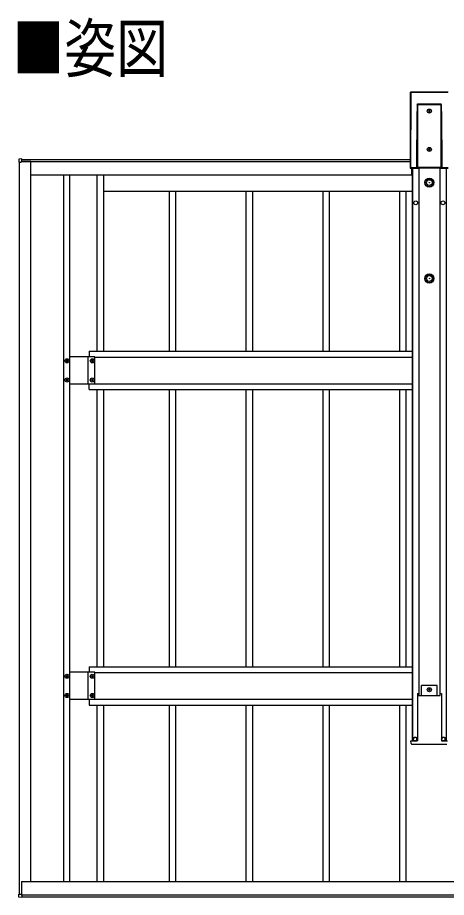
# Model space of a CAD drawing. Units: millimetres, scale not verified. Extents: x -10512 to 10512, y -7425 to 7425.
# Drawn here: x -4017 to -2900, y 1 to 2295 of the extents above; entities that cross this region are included whole.
import ezdxf
from ezdxf.enums import TextEntityAlignment as Align

# ---------------------------------------------------------------- set-up
doc = ezdxf.new("R2010")
doc.units = ezdxf.units.MM
doc.header["$LTSCALE"] = 30
doc.layers.add('0-2_USER1', color=3, linetype='Continuous')
doc.layers.add('0-5_YKK_A1', color=4, linetype='Continuous')
doc.styles.add('ＭＳ ゴシック', font='')
doc.styles.get('ＭＳ ゴシック').set_extended_font_data('MS Gothic')

msp = doc.modelspace()

# ---------------------------------------------------------------- linework, layer by layer
at = {"layer": '0-5_YKK_A1'}
for p, q in [((-2993.75, 2099.94), (-2994.39, 1902.8)), ((-2993.9, 1903.28), (-2993.28, 2099.46)), ((-2993.28, 2099.46), (-2993.75, 2099.94)), ((-2993.75, 2099.94), (-2993.75, 2099.94)), ((-2992.78, 2099.44), (-2993.4, 1903.25)), ((-2895.75, 2100.44), (-2993.25, 2100.44)), ((-2993.25, 2100.44), (-2992.78, 2099.96)), ((-2895.75, 2100.44), (-2993.25, 2100.44)), ((-2993.25, 2100.44), (-2993.25, 2100.44)), ((-2992.78, 2099.96), (-2896.22, 2099.96)), ((-2992.78, 2099.96), (-2992.78, 2099.44)), ((-2896.22, 2099.44), (-2992.78, 2099.44)), ((-2975.56, 2069.36), (-2913.44, 2069.36)), ((-2913.44, 2066.74), (-2975.56, 2066.74)), ((-2975.56, 2066.74), (-2975.56, 1903.81)), ((-2913.44, 1903.81), (-2913.44, 2066.74)), ((-2977.03, 1903.36), (-2976.56, 2050.15)), ((-2976.06, 2050.12), (-2976.53, 1903.34)), ((-2976.06, 1903.81), (-2976.06, 2050.12)), ((-2944.02, 2052.21), (-2944.02, 2053.17)), ((-2912.94, 2050.12), (-2912.94, 1903.81)), ((-2912.47, 1903.34), (-2912.94, 2050.12)), ((-2912.44, 2050.15), (-2911.97, 1903.36)), ((-2944.02, 1952.21), (-2944.02, 1953.17)), ((-4006, 1926.13), (-4013.53, 1925.67)), ((-4013.53, 1917.93), (-4007.82, 1917.93)), ((-4012.5, 8.9), (-4012.5, 1917.93)), ((-4007.82, 1917.93), (-4007.5, 1917.93)), ((-4007.5, 1917.93), (-4007.5, 1919.13)), ((-3982.5, 1919.12), (-4007.5, 1919.12)), ((-4007, 1919.12), (-4007, 1919.43)), ((-4006, 1925.63), (-4006, 1926.13)), ((-4006, 1919.73), (-4006, 1925.63)), ((-4006, 1924.62), (-2994.32, 1924.62)), ((-4006, 1919.62), (-2994.33, 1919.62)), ((-4004, 1919.6), (-2994.33, 1919.6)), ((-4004, 1919.6), (-4004, 1919.12)), ((-3982.5, 42.21), (-3982.5, 1919.12)), ((-3982.5, 1884.62), (-2990.5, 1884.62)), ((-3897.5, 1884.62), (-3897.5, 42.21)), ((-3881.5, 1884.62), (-3881.5, 42.21)), ((-3810.5, 1884.62), (-3810.5, 1424.62)), ((-3793.5, 1884.62), (-3793.5, 1424.62)), ((-2994.39, 1902.8), (-2994.39, 1902.8)), ((-2993.4, 1902.78), (-2993.89, 1902.3)), ((-2993.89, 1902.3), (-2973.13, 1902.3)), ((-2993.89, 1902.3), (-2973.13, 1902.3)), ((-2993.89, 1902.3), (-2993.89, 1902.3)), ((-2993.4, 1903.25), (-2977.02, 1903.25)), ((-2993.4, 1903.25), (-2993.4, 1902.78)), ((-2976.09, 1902.78), (-2993.4, 1902.78)), ((-2990.5, 1884.62), (-2990.5, 1902.3)), ((-2990.5, 1884.62), (-2990.5, 1902.3)), ((-2990.5, 1899.62), (-2989.5, 1899.62)), ((-2989.5, 1902.3), (-2989.5, 409.19)), ((-2988.3, 1902.3), (-2988.3, 409.19)), ((-2976.53, 1903.34), (-2976.06, 1903.81)), ((-2975.56, 1903.31), (-2976.09, 1902.78)), ((-2975.56, 1903.81), (-2913.44, 1903.81)), ((-2975.56, 1903.81), (-2975.56, 1903.31)), ((-2913.44, 1903.31), (-2975.56, 1903.31)), ((-2973.13, 1902.3), (-2972.88, 1903.19)), ((-2972.88, 1903.19), (-2916, 1903.19)), ((-2972, 1903.19), (-2972, 527.36)), ((-2917, 1903.19), (-2917, 527.36)), ((-2916, 1903.19), (-2915.75, 1902.3)), ((-2915.75, 1902.3), (-2895.11, 1902.3)), ((-2915.75, 1902.3), (-2895.11, 1902.3)), ((-2913.44, 1903.81), (-2913.44, 1903.31)), ((-2912.91, 1902.78), (-2913.44, 1903.31)), ((-2912.94, 1903.81), (-2912.47, 1903.34)), ((-2895.6, 1902.78), (-2912.91, 1902.78)), ((-2911.98, 1903.25), (-2895.6, 1903.25)), ((-2900.7, 1902.3), (-2900.7, 409.19)), ((-3793.5, 1841.62), (-3606.4, 1841.62)), ((-3621.5, 1424.62), (-3621.5, 1841.62)), ((-3621.5, 1841.62), (-3406.4, 1841.62)), ((-3604.5, 1424.62), (-3604.5, 1841.62)), ((-3421.5, 1424.62), (-3421.5, 1841.62)), ((-3421.5, 1841.62), (-3206.4, 1841.62)), ((-3404.5, 1424.62), (-3404.5, 1841.62)), ((-3221.5, 1424.62), (-3221.5, 1841.62)), ((-3221.5, 1841.62), (-3006.4, 1841.62)), ((-3204.5, 1424.62), (-3204.5, 1841.62)), ((-3021.5, 1424.62), (-3021.5, 1841.62)), ((-3021.5, 1841.62), (-2989.5, 1841.62)), ((-3004.5, 1424.62), (-3004.5, 1841.62)), ((-3830.5, 1424.62), (-3830.5, 1410.12)), ((-3830.5, 1424.62), (-2989.5, 1424.62)), ((-3888.98, 1401.06), (-3888.98, 1402.02)), ((-3815.5, 1410.12), (-3881.5, 1410.12)), ((-3815.5, 1410.12), (-3881.5, 1410.12)), ((-3833, 1339.12), (-3833, 1410.12)), ((-3833, 1339.12), (-3833, 1410.12)), ((-3822.98, 1401.06), (-3822.98, 1402.02)), ((-3815.5, 1339.12), (-3815.5, 1410.12)), ((-3815.5, 1339.12), (-3815.5, 1410.12)), ((-3815.5, 1409.62), (-2989.5, 1409.62)), ((-3888.98, 1351.06), (-3888.98, 1352.02)), ((-3815.5, 1339.12), (-3881.5, 1339.12)), ((-3815.5, 1339.12), (-3881.5, 1339.12)), ((-3830.5, 1324.62), (-3830.5, 1339.12)), ((-3822.98, 1351.06), (-3822.98, 1352.02)), ((-3815.5, 1339.62), (-2989.5, 1339.62)), ((-3830.5, 1324.62), (-2989.5, 1324.62)), ((-3810.5, 1324.62), (-3810.5, 602.21)), ((-3793.5, 1324.62), (-3793.5, 602.21)), ((-3621.5, 602.21), (-3621.5, 1324.62)), ((-3604.5, 602.21), (-3604.5, 1324.62)), ((-3421.5, 602.21), (-3421.5, 1324.62)), ((-3404.5, 602.21), (-3404.5, 1324.62)), ((-3221.5, 602.21), (-3221.5, 1324.62)), ((-3204.5, 602.21), (-3204.5, 1324.62)), ((-3021.5, 602.21), (-3021.5, 1324.62)), ((-3004.5, 602.21), (-3004.5, 1324.62)), ((-3830.5, 602.21), (-3830.5, 587.71)), ((-3830.5, 602.21), (-2989.5, 602.21)), ((-3888.98, 578.65), (-3888.98, 579.61)), ((-3815.5, 587.71), (-3881.5, 587.71)), ((-3833, 516.71), (-3833, 587.71)), ((-3822.98, 578.65), (-3822.98, 579.61)), ((-3815.5, 516.71), (-3815.5, 587.71)), ((-3815.5, 587.21), (-2989.5, 587.21)), ((-2924, 553.19), (-2965, 553.19)), ((-2965, 527.36), (-2965, 553.19)), ((-2924, 527.36), (-2924, 553.19)), ((-3888.98, 528.65), (-3888.98, 529.61)), ((-3822.98, 528.65), (-3822.98, 529.61)), ((-2975.75, 532.54), (-2975.75, 409.33)), ((-2975.39, 532.69), (-2975.74, 532.69)), ((-2975.39, 532.69), (-2974.89, 532.69)), ((-2974.89, 532.69), (-2972.85, 532.69)), ((-2972.54, 527.36), (-2972.85, 532.69)), ((-2944.02, 543.63), (-2944.02, 544.59)), ((-2916.15, 532.69), (-2914.11, 532.69)), ((-2914.11, 532.69), (-2913.61, 532.69)), ((-2913.61, 532.69), (-2913.26, 532.69)), ((-2913.25, 532.54), (-2913.25, 409.33)), ((-3815.5, 516.71), (-3881.5, 516.71)), ((-3830.5, 516.71), (-3830.5, 502.21)), ((-3815.5, 517.21), (-2989.5, 517.21)), ((-3830.5, 502.21), (-2989.5, 502.21)), ((-3810.5, 502.21), (-3810.5, 42.21)), ((-3793.5, 502.21), (-3793.5, 42.21)), ((-3621.5, 42.21), (-3621.5, 502.21)), ((-3604.5, 42.21), (-3604.5, 502.21)), ((-3421.5, 42.21), (-3421.5, 502.21)), ((-3404.5, 42.21), (-3404.5, 502.21)), ((-3221.5, 42.21), (-3221.5, 502.21)), ((-3204.5, 42.21), (-3204.5, 502.21)), ((-3021.5, 42.21), (-3021.5, 502.21)), ((-3004.5, 42.21), (-3004.5, 502.21)), ((-2986, 409.19), (-2986, 413.19)), ((-2977, 409.19), (-2977, 413.19)), ((-2912, 409.19), (-2912, 413.19)), ((-2903, 409.19), (-2903, 413.19)), ((-2991.87, 409.19), (-2976.86, 409.19)), ((-2976.33, 399.69), (-2989.91, 399.69)), ((-2976.86, 409.19), (-2975.86, 409.19)), ((-2974.84, 399.69), (-2976.33, 399.69)), ((-2975.76, 409.19), (-2975.86, 409.19)), ((-2974.46, 399.69), (-2974.84, 399.69)), ((-2914.54, 399.69), (-2974.46, 399.69)), ((-2914.16, 399.69), (-2914.54, 399.69)), ((-2912.67, 399.69), (-2914.16, 399.69)), ((-2913.24, 409.19), (-2913.14, 409.19)), ((-2913.14, 409.19), (-2912.14, 409.19)), ((-2899.09, 399.69), (-2912.67, 399.69)), ((-2912.14, 409.19), (-2897.13, 409.19)), ((-4007, 42.21), (967.5, 42.21)), ((-4007, 42.21), (-4007, 7.4)), ((-4013.53, 8.9), (-4007.82, 8.9)), ((-4006, 0.7), (-4013.53, 1.16)), ((-4007.82, 8.9), (-4007.5, 8.9)), ((-4007.5, 8.9), (-4007.5, 7.7)), ((-4007.5, 8.9), (-4007.5, 7.7)), ((-4007, 7.7), (-4007.5, 7.7)), ((-4006, 7.21), (991, 7.21)), ((-4006, 7.1), (-4006, 1.2)), ((-4006, 2.21), (991, 2.21)), ((-4006, 1.2), (-4006, 0.7))]:
    msp.add_line(p, q, dxfattribs=at)
for points in [[(-2993.75, 2099.94), (-2994.39, 1902.8), (-2993.9, 1903.28)], [(-2975.92, 2066.77), (-2975.64, 2068.74), (-2975.56, 2069.31), (-2975.56, 2069.36)], [(-2975.56, 2066.74), (-2975.58, 2066.74), (-2975.61, 2066.74), (-2975.63, 2066.74), (-2975.65, 2066.74), (-2975.68, 2066.74), (-2975.7, 2066.74), (-2975.72, 2066.74), (-2975.74, 2066.74)], [(-2913.26, 2066.74), (-2913.4, 2068.74), (-2913.44, 2069.31), (-2913.44, 2069.36)], [(-2913.44, 2066.74), (-2913.42, 2066.74), (-2913.39, 2066.74), (-2913.37, 2066.74), (-2913.35, 2066.74), (-2913.32, 2066.74), (-2913.3, 2066.74), (-2913.28, 2066.74), (-2913.26, 2066.74)], [(-2945.94, 2051.25), (-2946.9, 2051.25), (-2946.9, 2050.29), (-2945.94, 2050.29)], [(-2944.02, 2053.17), (-2944.98, 2053.17), (-2944.98, 2052.21)], [(-2944.98, 2049.33), (-2944.98, 2048.37), (-2944.02, 2048.37), (-2944.02, 2049.33)], [(-2943.06, 2050.29), (-2942.1, 2050.29), (-2942.1, 2051.25), (-2943.06, 2051.25)], [(-2945.94, 1951.25), (-2946.9, 1951.25), (-2946.9, 1950.29), (-2945.94, 1950.29)], [(-2944.02, 1953.17), (-2944.98, 1953.17), (-2944.98, 1952.21)], [(-2943.06, 1950.29), (-2942.1, 1950.29), (-2942.1, 1951.25), (-2943.06, 1951.25)], [(-2944.98, 1949.33), (-2944.98, 1948.37), (-2944.02, 1948.37), (-2944.02, 1949.33)], [(-4014, 1925.17), (-4014, 1917.93), (-4013.53, 1917.93)], [(-4007.2, 1919.43), (-4006, 1919.43), (-4006, 1919.73)], [(-2975.56, 1903.81), (-2975.65, 1903.81), (-2975.74, 1903.81), (-2975.83, 1903.81), (-2975.9, 1903.81), (-2975.97, 1903.81), (-2976.01, 1903.81), (-2976.04, 1903.81), (-2976.06, 1903.81)], [(-2913.44, 1903.81), (-2913.35, 1903.81), (-2913.26, 1903.81), (-2913.17, 1903.81), (-2913.1, 1903.81), (-2913.03, 1903.81), (-2912.99, 1903.81), (-2912.96, 1903.81), (-2912.94, 1903.81)], [(-3889.94, 1399.14), (-3890.9, 1399.14), (-3890.9, 1400.1), (-3889.94, 1400.1)], [(-3888.98, 1402.02), (-3888.02, 1402.02), (-3888.02, 1401.06)], [(-3887.06, 1400.1), (-3886.1, 1400.1), (-3886.1, 1399.14), (-3887.06, 1399.14)], [(-3823.94, 1399.14), (-3824.9, 1399.14), (-3824.9, 1400.1), (-3823.94, 1400.1)], [(-3822.98, 1402.02), (-3822.02, 1402.02), (-3822.02, 1401.06)], [(-3821.06, 1400.1), (-3820.1, 1400.1), (-3820.1, 1399.14), (-3821.06, 1399.14)], [(-3888.02, 1398.18), (-3888.02, 1397.22), (-3888.98, 1397.22), (-3888.98, 1398.18)], [(-3822.02, 1398.18), (-3822.02, 1397.22), (-3822.98, 1397.22), (-3822.98, 1398.18)], [(-3889.94, 1349.14), (-3890.9, 1349.14), (-3890.9, 1350.1), (-3889.94, 1350.1)], [(-3888.98, 1352.02), (-3888.02, 1352.02), (-3888.02, 1351.06)], [(-3888.02, 1348.18), (-3888.02, 1347.22), (-3888.98, 1347.22), (-3888.98, 1348.18)], [(-3887.06, 1350.1), (-3886.1, 1350.1), (-3886.1, 1349.14), (-3887.06, 1349.14)], [(-3823.94, 1349.14), (-3824.9, 1349.14), (-3824.9, 1350.1), (-3823.94, 1350.1)], [(-3822.98, 1352.02), (-3822.02, 1352.02), (-3822.02, 1351.06)], [(-3822.02, 1348.18), (-3822.02, 1347.22), (-3822.98, 1347.22), (-3822.98, 1348.18)], [(-3821.06, 1350.1), (-3820.1, 1350.1), (-3820.1, 1349.14), (-3821.06, 1349.14)], [(-3889.94, 576.73), (-3890.9, 576.73), (-3890.9, 577.69), (-3889.94, 577.69)], [(-3888.98, 579.61), (-3888.02, 579.61), (-3888.02, 578.65)], [(-3888.02, 575.77), (-3888.02, 574.81), (-3888.98, 574.81), (-3888.98, 575.77)], [(-3887.06, 577.69), (-3886.1, 577.69), (-3886.1, 576.73), (-3887.06, 576.73)], [(-3823.94, 576.73), (-3824.9, 576.73), (-3824.9, 577.69), (-3823.94, 577.69)], [(-3822.98, 579.61), (-3822.02, 579.61), (-3822.02, 578.65)], [(-3822.02, 575.77), (-3822.02, 574.81), (-3822.98, 574.81), (-3822.98, 575.77)], [(-3821.06, 577.69), (-3820.1, 577.69), (-3820.1, 576.73), (-3821.06, 576.73)], [(-3889.94, 526.73), (-3890.9, 526.73), (-3890.9, 527.69), (-3889.94, 527.69)], [(-3888.98, 529.61), (-3888.02, 529.61), (-3888.02, 528.65)], [(-3887.06, 527.69), (-3886.1, 527.69), (-3886.1, 526.73), (-3887.06, 526.73)], [(-3823.94, 526.73), (-3824.9, 526.73), (-3824.9, 527.69), (-3823.94, 527.69)], [(-3822.98, 529.61), (-3822.02, 529.61), (-3822.02, 528.65)], [(-3821.06, 527.69), (-3820.1, 527.69), (-3820.1, 526.73), (-3821.06, 526.73)], [(-2972.54, 527.36), (-2916.46, 527.36), (-2916.15, 532.69)], [(-2945.94, 542.67), (-2946.9, 542.67), (-2946.9, 541.71), (-2945.94, 541.71)], [(-2944.02, 544.59), (-2944.98, 544.59), (-2944.98, 543.63)], [(-2944.98, 540.75), (-2944.98, 539.79), (-2944.02, 539.79), (-2944.02, 540.75)], [(-2943.06, 541.71), (-2942.1, 541.71), (-2942.1, 542.67), (-2943.06, 542.67)], [(-3888.02, 525.77), (-3888.02, 524.81), (-3888.98, 524.81), (-3888.98, 525.77)], [(-3822.02, 525.77), (-3822.02, 524.81), (-3822.98, 524.81), (-3822.98, 525.77)], [(-2991.9, 401.57), (-2992.37, 409.19), (-2991.87, 409.19)], [(-4014, 1.66), (-4014, 8.9), (-4013.53, 8.9)], [(-4007.2, 7.4), (-4006, 7.4), (-4006, 7.1)]]:
    msp.add_lwpolyline(points, dxfattribs=at)
for centre, radius in [((-2944.5, 2050.77), 5.3), ((-2944.5, 1950.77), 5.3), ((-2944.44, 1864.27), 12), ((-2944.44, 1864.27), 10.88), ((-2944.44, 1864.27), 7.48), ((-2944.44, 1864.27), 0.5), ((-2980, 1811.63), 5), ((-2909, 1811.63), 5), ((-2944.44, 1614.27), 12), ((-2944.44, 1614.27), 10.88), ((-2944.44, 1614.27), 7.48), ((-2944.44, 1614.27), 0.5), ((-3888.5, 1399.62), 5.3), ((-3822.5, 1399.62), 5.3), ((-3888.5, 1349.62), 5.3), ((-3822.5, 1349.62), 5.3), ((-3888.5, 577.21), 5.3), ((-3822.5, 577.21), 5.3), ((-3888.5, 527.21), 5.3), ((-3822.5, 527.21), 5.3), ((-2944.5, 542.19), 5.3), ((-2981.5, 413.69), 5), ((-2907.5, 413.69), 5)]:
    msp.add_circle(centre, radius, dxfattribs=at)
for centre, radius, start, end in [((-2993.25, 2099.94), 0.5, 90, 179.81634), ((-2993.25, 2099.94), 0.501, 90.24971, 179.75029), ((-2992.77, 2099.46), 0.501, 90.24971, 179.75029), ((-2992.88, 2102.19), 2.76, 261.80183, 272.1952), ((-2977.13, 2057.76), 9.09, 81.20266, 82.35702), ((-2534.18, 2036.77), 442.57, 175.77814, 176.1178), ((-3212.18, 2025.77), 301.89, 7.80423, 8.30085), ((-2911.87, 2057.76), 9.09, 97.64298, 98.79734), ((-2976.45, 2047.39), 2.76, 81.80183, 92.1952), ((-2945.94, 2052.21), 0.96, 270, 0), ((-2945.94, 2049.33), 0.96, 0, 90), ((-2943.06, 2052.21), 0.96, 180, 270), ((-2943.06, 2049.33), 0.96, 90, 180), ((-2912.55, 2047.39), 2.76, 87.8048, 98.19817), ((-2945.94, 1952.21), 0.96, 270, 0), ((-2945.94, 1949.33), 0.96, 0, 90), ((-2943.06, 1952.21), 0.96, 180, 270), ((-2943.06, 1949.33), 0.96, 90, 180), ((-4013.5, 1925.17), 0.5, 93.5, 180), ((-4007.2, 1919.13), 0.3, 90, 180), ((-2993.89, 1902.8), 0.5, 179.81634, 270), ((-2993.88, 1902.8), 0.501, 180.24971, 269.75029), ((-2993.51, 1906.01), 2.76, 261.80183, 272.1952), ((-2993.4, 1903.28), 0.501, 180.24971, 269.75029), ((-2976.92, 1900.61), 2.76, 81.80183, 92.1952), ((-2976.62, 1900.49), 2.79, 88.18282, 98.39155), ((-2975.56, 1903.81), 0.501, 180.24971, 269.75029), ((-2913.44, 1903.81), 0.501, 270.24971, 359.75029), ((-2912.08, 1900.61), 2.76, 87.8048, 98.19817), ((-2912.38, 1900.49), 2.79, 81.60845, 91.81718), ((-3889.94, 1401.06), 0.96, 270, 0), ((-3887.06, 1401.06), 0.96, 180, 270), ((-3823.94, 1401.06), 0.96, 270, 0), ((-3821.06, 1401.06), 0.96, 180, 270), ((-3889.94, 1398.18), 0.96, 0, 90), ((-3887.06, 1398.18), 0.96, 90, 180), ((-3823.94, 1398.18), 0.96, 0, 90), ((-3821.06, 1398.18), 0.96, 90, 180), ((-3889.94, 1351.06), 0.96, 270, 0), ((-3889.94, 1348.18), 0.96, 0, 90), ((-3887.06, 1351.06), 0.96, 180, 270), ((-3887.06, 1348.18), 0.96, 90, 180), ((-3823.94, 1351.06), 0.96, 270, 0), ((-3823.94, 1348.18), 0.96, 0, 90), ((-3821.06, 1351.06), 0.96, 180, 270), ((-3821.06, 1348.18), 0.96, 90, 180), ((-3889.94, 578.65), 0.96, 270, 0), ((-3889.94, 575.77), 0.96, 0, 90), ((-3887.06, 578.65), 0.96, 180, 270), ((-3887.06, 575.77), 0.96, 90, 180), ((-3823.94, 578.65), 0.96, 270, 0), ((-3823.94, 575.77), 0.96, 0, 90), ((-3821.06, 578.65), 0.96, 180, 270), ((-3821.06, 575.77), 0.96, 90, 180), ((-3889.94, 528.65), 0.96, 270, 0), ((-3887.06, 528.65), 0.96, 180, 270), ((-3823.94, 528.65), 0.96, 270, 0), ((-3821.06, 528.65), 0.96, 180, 270), ((-2945.94, 543.63), 0.96, 270, 0), ((-2945.94, 540.75), 0.96, 0, 90), ((-2943.06, 543.63), 0.96, 180, 270), ((-2943.06, 540.75), 0.96, 90, 180), ((-3889.94, 525.77), 0.96, 0, 90), ((-3887.06, 525.77), 0.96, 90, 180), ((-3823.94, 525.77), 0.96, 0, 90), ((-3821.06, 525.77), 0.96, 90, 180), ((-2981.5, 413.19), 4.5, 90, 180), ((-2981.5, 413.19), 4.5, 0, 90), ((-2907.5, 413.19), 4.5, 90, 180), ((-2907.5, 413.19), 4.5, 0, 90), ((-2989.91, 401.69), 2, 183.5, 270), ((-4013.5, 1.66), 0.5, 180, 266.5), ((-4007.2, 7.7), 0.3, 180, 270)]:
    msp.add_arc(centre, radius, start, end, dxfattribs=at)
for centre, major_axis, ratio, start_param, end_param in [((-2975.56, 2048.98), (0, -19.08), 0.052413, 3.5123474, 4.6513024), ((-2975.56, 2048.96), (0, -19.08), 0.026207, 3.5123474, 4.6513024), ((-2972.47, 2066.74), (0, -50), 0.061774, 4.6600291, 4.7123946), ((-2916.53, 2066.74), (0, -50), 0.061774, 1.5707907, 1.6231562), ((-2913.44, 2048.96), (0, -19.08), 0.026207, 1.6318829, 2.7708379), ((-2913.44, 2048.98), (0, -19.08), 0.052413, 1.6318829, 2.7708379), ((-2976.03, 1903.37), (-0.543, -0.848), 0.992387, 5.2824884, 5.3922079), ((-2976.09, 1903.28), (0.941, -0.042), 0.529688, 3.2789358, 4.7362857), ((-2976.03, 1903.34), (-0.293, -0.417), 0.981557, 5.3232786, 5.4329981), ((-2976.09, 1903.28), (0.185, -0.478), 0.839234, 4.3937254, 5.8510754), ((-2912.91, 1903.28), (-0.185, -0.478), 0.839234, 0.4321099, 1.8894599), ((-2912.91, 1903.28), (0.941, 0.042), 0.529688, 4.6884922, 6.1458421), ((-2912.97, 1903.34), (0.293, -0.417), 0.981557, 0.8501872, 0.9599067), ((-2912.97, 1903.37), (0.543, -0.848), 0.992387, 0.8909775, 1.0006969), ((-2975.71, 532.19), (0.031, -0.5), 0.061627, 3.1377656, 3.9231638), ((-2913.29, 532.19), (-0.031, -0.5), 0.061627, 2.3600215, 3.1454197), ((-2975.79, 409.69), (0.031, -0.5), 0.061627, 6.2793582, 7.0647564), ((-2913.21, 409.69), (-0.031, -0.5), 0.061627, 5.5016142, 6.2870124)]:
    msp.add_ellipse(centre, major_axis=major_axis, ratio=ratio, start_param=start_param, end_param=end_param, dxfattribs=at)

# ---------------------------------------------------------------- texts
at = {"layer": '0-2_USER1', "style": 'ＭＳ ゴシック', "width": 0.8}
msp.add_text('■姿図', height=123.8, dxfattribs=at).set_placement((-4030.51, 2115.57), align=Align.BOTTOM_LEFT)

doc.saveas('drawing.dxf')
